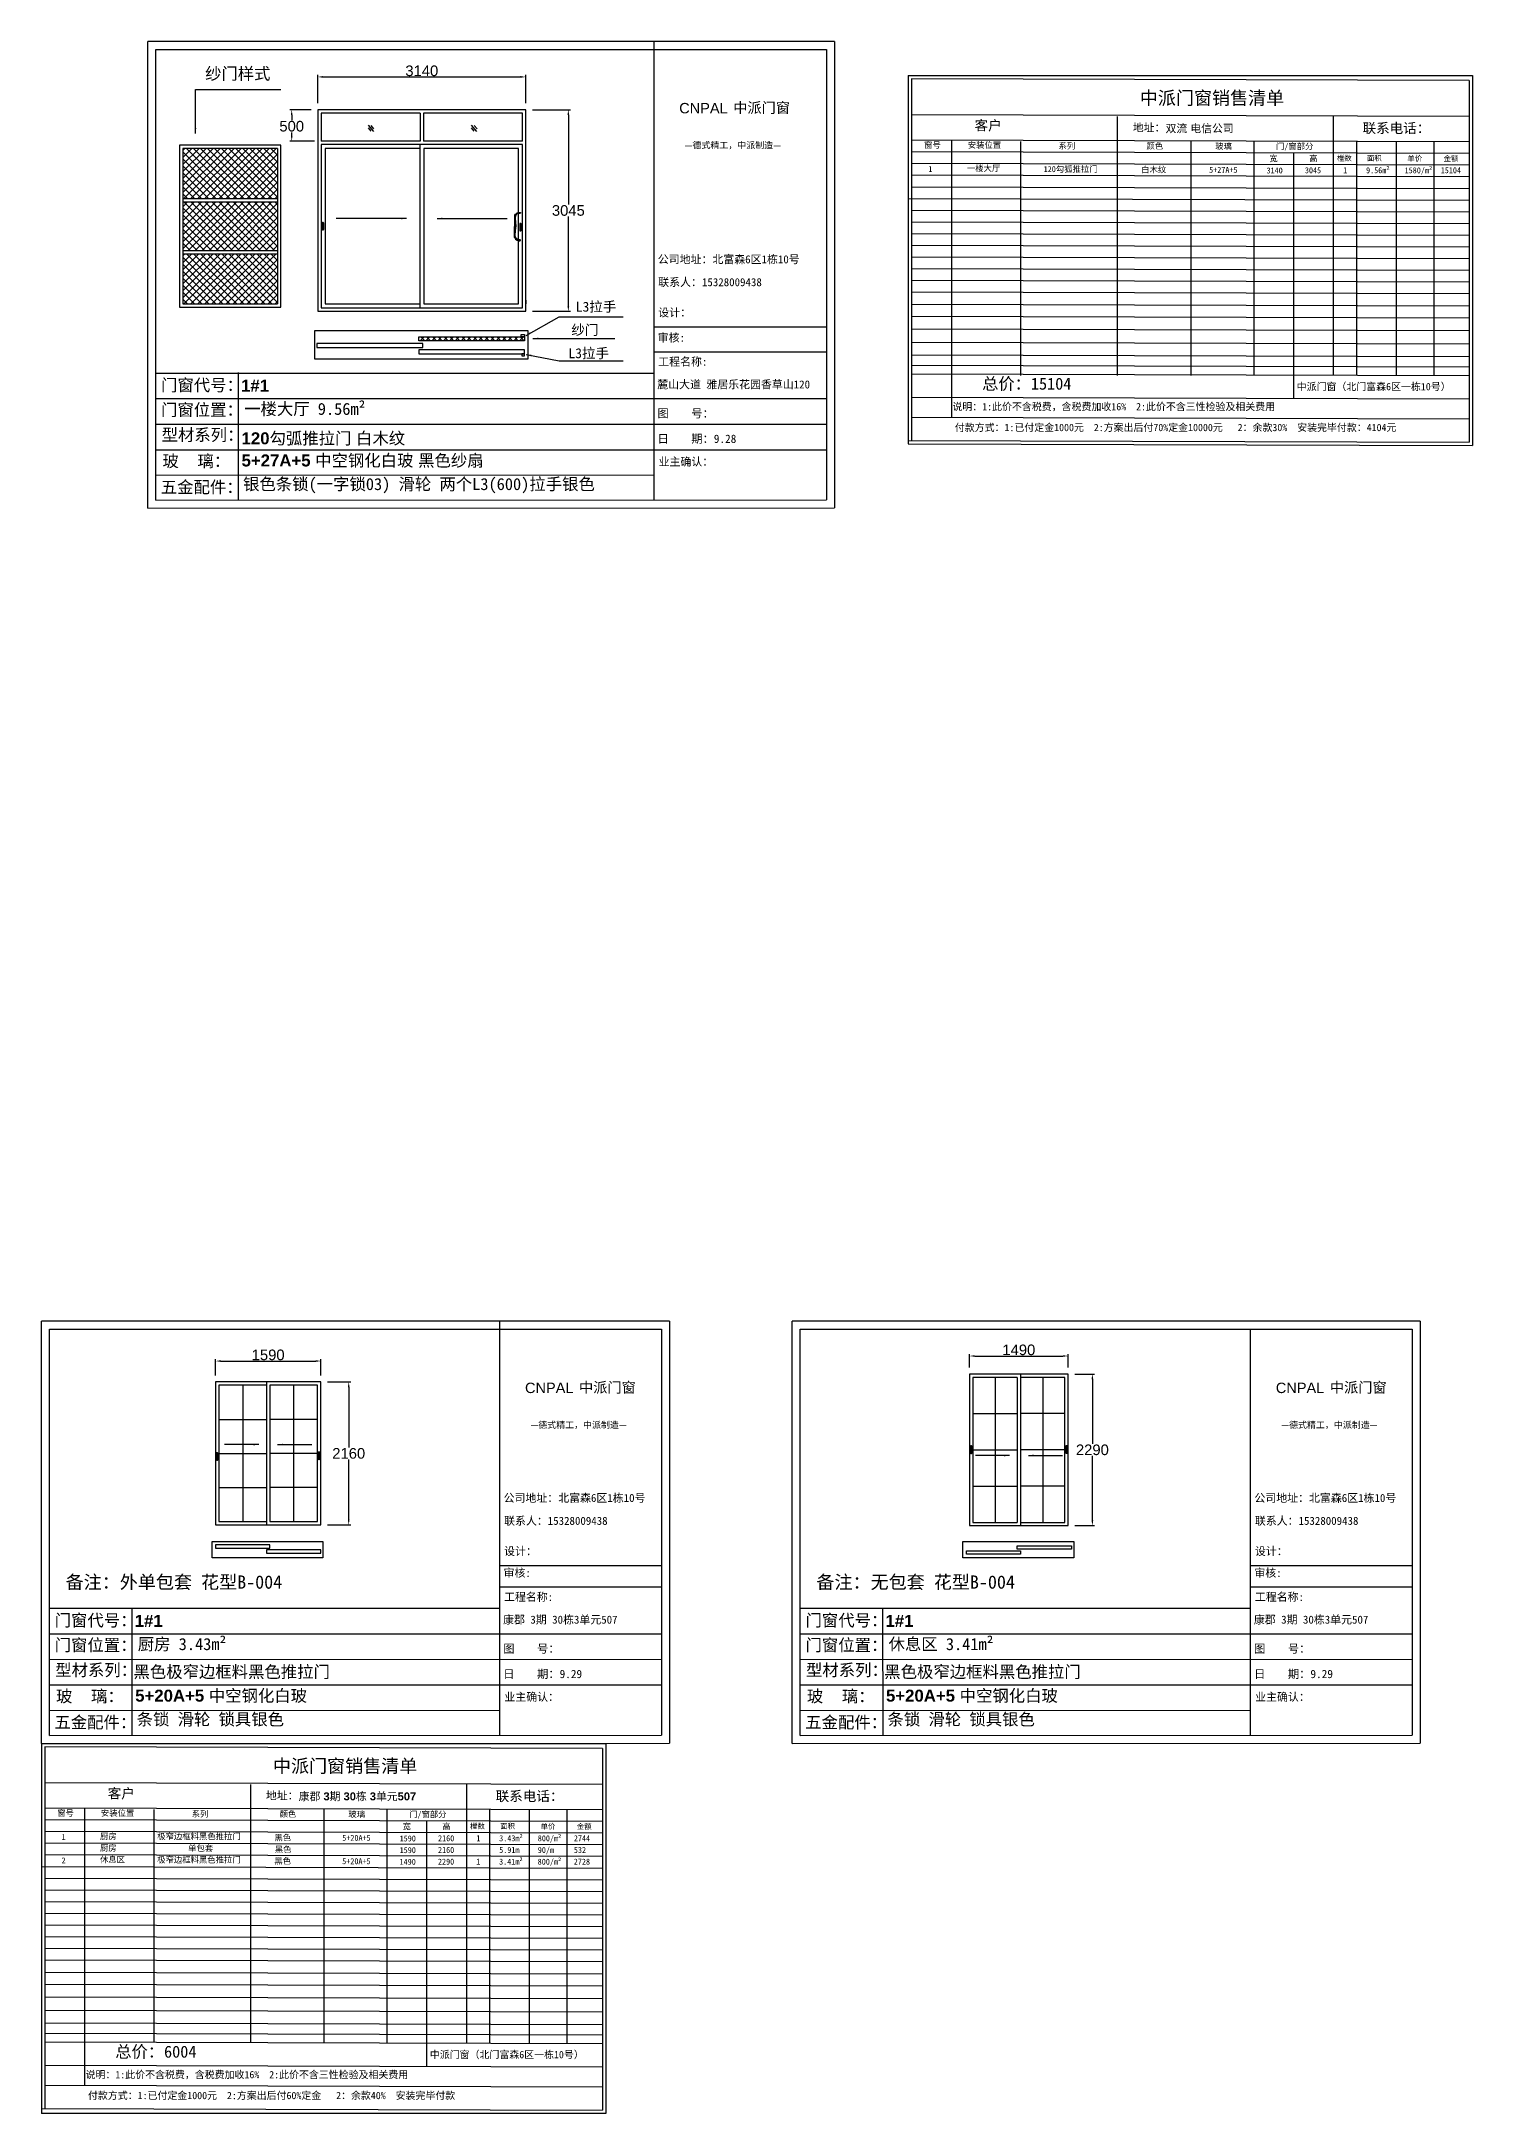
# Model space of a CAD drawing. Header units: inches. Extents: x -138455 to 599497, y -747149 to 13167.
# Drawn here: x 286001 to 307620, y -383429 to -352126 of the extents above; entities that cross this region are included whole.
import ezdxf

# ---------------------------------------------------------------- set-up
doc = ezdxf.new("R2010")
doc.units = ezdxf.units.IN
doc.header["$MEASUREMENT"] = 0
doc.header["$PDMODE"] = 35
doc.header["$PDSIZE"] = -3
doc.layers.add('0 @ 1', color=7, linetype='Continuous')
doc.styles.add('Annotative', font='arialbd.ttf')
doc.styles.add('MtXpl_', font='')
doc.styles.get("Standard").update_dxf_attribs({"font": 'arial.ttf'})
doc.styles.get('MtXpl_').set_extended_font_data('SimSun')
doc.dimstyles.get("Standard").update_dxf_attribs({"dimtxt": 80, "dimasz": 70, "dimexe": 40, "dimexo": 80, "dimgap": 0, "dimtad": 1, "dimtih": 1, "dimtoh": 1, "dimdec": 0, "dimzin": 0, "dimdsep": 46, "dimtxsty": 'Standard', "dimcen": 0.09, "dimadec": 0, "dimazin": 0, "dimtfac": 1, "dimtdec": 0, "dimtofl": 0, "dimtmove": 0, "dimatfit": 3, "dimfxl": 0, "dimtolj": 1, "dimtzin": 0, "dimarcsym": 0})

# ---------------------------------------------------------------- blocks, each defined once
blk = doc.blocks.new('*D1758')
at = {"color": 0, "lineweight": -2, "transparency": 16777216}
for p, q in [((290177, -353057), (290177, -352632)), ((290257, -352662), (293237, -352662)), ((293317, -353057), (293317, -352632))]:
    blk.add_line(p, q, dxfattribs=at)
at = {"color": 0, "transparency": 16777216}
for points in [[(290257, -352648), (290257, -352675), (290177, -352662)], [(293237, -352648), (293237, -352675), (293317, -352662)]]:
    blk.add_solid(points, dxfattribs=at)
at = {"layer": 'Defpoints', "color": 0, "transparency": 16777216}
for p in [(293317, -352662), (290177, -353157), (293317, -353157)]:
    blk.add_point(p, dxfattribs=at)
at = {"color": 0, "transparency": 16777216, "insert": (291747, -352570), "char_height": 160, "attachment_point": 5}
blk.add_mtext('\\A1;3140', dxfattribs=at)
blk = doc.blocks.new('*D1759')
at = {"color": 0, "lineweight": -2, "transparency": 16777216}
for p, q in [((293417, -353157), (293991, -353157)), ((293961, -353237), (293961, -354588)), ((293961, -356122), (293961, -354771)), ((293417, -356202), (293991, -356202))]:
    blk.add_line(p, q, dxfattribs=at)
at = {"color": 0, "transparency": 16777216}
for points in [[(293947, -353237), (293974, -353237), (293961, -353157)], [(293947, -356122), (293974, -356122), (293961, -356202)]]:
    blk.add_solid(points, dxfattribs=at)
at = {"layer": 'Defpoints', "color": 0, "transparency": 16777216}
for p in [(293317, -353157), (293317, -356202), (293961, -356202)]:
    blk.add_point(p, dxfattribs=at)
at = {"color": 0, "transparency": 16777216, "insert": (293961, -354680), "char_height": 160, "attachment_point": 5}
blk.add_mtext('\\A1;3045', dxfattribs=at)
blk = doc.blocks.new('*D1760')
at = {"color": 0, "lineweight": -2, "transparency": 16777216}
for p, q in [((290077, -353157), (289752, -353157)), ((289782, -353237), (289782, -353315)), ((290127, -353632), (289752, -353632)), ((289782, -353552), (289782, -353499))]:
    blk.add_line(p, q, dxfattribs=at)
at = {"color": 0, "transparency": 16777216}
for points in [[(289769, -353237), (289795, -353237), (289782, -353157)], [(289769, -353552), (289795, -353552), (289782, -353632)]]:
    blk.add_solid(points, dxfattribs=at)
at = {"layer": 'Defpoints', "color": 0, "transparency": 16777216}
for p in [(289782, -353157), (290177, -353157), (290227, -353632)]:
    blk.add_point(p, dxfattribs=at)
at = {"color": 0, "transparency": 16777216, "insert": (289782, -353407), "char_height": 160, "attachment_point": 5}
blk.add_mtext('\\A1;500', dxfattribs=at)
blk = doc.blocks.new('123as')
at = {"color": 0}
for p, q in [((90189, 51387), (90252, 51462)), ((90194, 51330), (90312, 51470)), ((90251, 51335), (90314, 51410))]:
    blk.add_line(p, q, dxfattribs=at)
blk = doc.blocks.new('123hhh')
for centre, radius, start, end in [((280706, -83231), 10, 16.4502, 30.1514), ((280724, -83285), 15, 176.7622, 183.2378), ((280706, -83339), 10, 329.8486, 343.5498)]:
    blk.add_arc(centre, radius, start, end)
for points, knots in [([(280692, -83211), (280689, -83211), (280685, -83210), (280685, -83215), (280690, -83217), (280696, -83217), (280704, -83219), (280711, -83226), (280713, -83239), (280712, -83254), (280711, -83268), (280709, -83277), (280709, -83282), (280709, -83284)], [0, 0, 0, 0, 6.082763, 8.582763, 11.318747, 19.461781, 26.725965, 36.438119, 46.233865, 64.642794, 80.276332, 88.205882, 94.390611, 94.390611, 94.390611, 94.390611]), ([(280715, -83226), (280712, -83222), (280707, -83214), (280697, -83212), (280692, -83211)], [0.93741, 0.93741, 0.93741, 0.93741, 13.606526, 29.417915, 29.417915, 29.417915, 29.417915]), ([(280716, -83229), (280716, -83230), (280717, -83234), (280717, -83249), (280717, -83266), (280717, -83280), (280717, -83285)], [1.197256, 1.197256, 1.197256, 1.197256, 5.358743, 14.155697, 44.084834, 57.684594, 57.684594, 57.684594, 57.684594]), ([(280692, -83359), (280689, -83359), (280685, -83360), (280685, -83355), (280690, -83353), (280696, -83353), (280704, -83351), (280711, -83344), (280713, -83331), (280712, -83316), (280711, -83302), (280709, -83293), (280709, -83288), (280709, -83286)], [0, 0, 0, 0, 6.082763, 8.582763, 11.318747, 19.461781, 26.725965, 36.438119, 46.233865, 64.642794, 80.276332, 88.205882, 94.390611, 94.390611, 94.390611, 94.390611]), ([(280715, -83344), (280712, -83348), (280707, -83356), (280697, -83358), (280692, -83359)], [0.93741, 0.93741, 0.93741, 0.93741, 13.606526, 29.417915, 29.417915, 29.417915, 29.417915]), ([(280716, -83341), (280716, -83340), (280717, -83336), (280717, -83321), (280717, -83304), (280717, -83290), (280717, -83285)], [1.197256, 1.197256, 1.197256, 1.197256, 5.358743, 14.155697, 44.084834, 57.684594, 57.684594, 57.684594, 57.684594])]:
    blk.add_open_spline(points, degree=3, knots=knots)
blk = doc.blocks.new('123z')
at = {"color": 0}
for points in [[(94078, 52755), (94078, 52755, 0.414214), (94088, 52765), (94088, 52845, 0.414214), (94078, 52855), (94078, 52855, 0.414214), (94068, 52845), (94068, 52765, 0.414214)], [(94078, 52775), (94078, 52775, 0.414214), (94083, 52780), (94083, 52830, 0.414214), (94078, 52835), (94078, 52835, 0.414214), (94073, 52830), (94073, 52780, 0.414214)]]:
    blk.add_lwpolyline(points, format="xyb", close=True, dxfattribs=at)
blk = doc.blocks.new('*D1768')
at = {"color": 0, "lineweight": -2, "transparency": 16777216}
for p, q in [((288632, -372277), (288632, -372031)), ((288712, -372061), (290142, -372061)), ((290222, -372277), (290222, -372031))]:
    blk.add_line(p, q, dxfattribs=at)
at = {"color": 0, "transparency": 16777216}
for points in [[(288712, -372048), (288712, -372074), (288632, -372061)], [(290142, -372048), (290142, -372074), (290222, -372061)]]:
    blk.add_solid(points, dxfattribs=at)
at = {"layer": 'Defpoints', "color": 0, "transparency": 16777216}
for p in [(290222, -372061), (288632, -372377), (290222, -372377)]:
    blk.add_point(p, dxfattribs=at)
at = {"color": 0, "transparency": 16777216, "insert": (289426, -371969), "char_height": 160, "attachment_point": 5}
blk.add_mtext('\\A1;1590', dxfattribs=at)
blk = doc.blocks.new('*D1769')
at = {"color": 0, "lineweight": -2, "transparency": 16777216}
for p, q in [((290322, -372377), (290673, -372377)), ((290643, -372457), (290643, -373365)), ((290643, -374457), (290643, -373549)), ((290322, -374537), (290673, -374537))]:
    blk.add_line(p, q, dxfattribs=at)
at = {"color": 0, "transparency": 16777216}
for points in [[(290630, -372457), (290656, -372457), (290643, -372377)], [(290630, -374457), (290656, -374457), (290643, -374537)]]:
    blk.add_solid(points, dxfattribs=at)
at = {"layer": 'Defpoints', "color": 0, "transparency": 16777216}
for p in [(290222, -372377), (290222, -374537), (290643, -374537)]:
    blk.add_point(p, dxfattribs=at)
at = {"color": 0, "transparency": 16777216, "insert": (290643, -373457), "char_height": 160, "attachment_point": 5}
blk.add_mtext('\\A1;2160', dxfattribs=at)
blk = doc.blocks.new('*D1770')
at = {"color": 0, "lineweight": -2, "transparency": 16777216}
for p, q in [((300021, -372158), (300021, -371955)), ((300101, -371985), (301431, -371985)), ((301511, -372158), (301511, -371955))]:
    blk.add_line(p, q, dxfattribs=at)
at = {"color": 0, "transparency": 16777216}
for points in [[(300101, -371972), (300101, -371998), (300021, -371985)], [(301431, -371972), (301431, -371998), (301511, -371985)]]:
    blk.add_solid(points, dxfattribs=at)
at = {"layer": 'Defpoints', "color": 0, "transparency": 16777216}
for p in [(301511, -371985), (300021, -372258), (301511, -372258)]:
    blk.add_point(p, dxfattribs=at)
at = {"color": 0, "transparency": 16777216, "insert": (300766, -371893), "char_height": 160, "attachment_point": 5}
blk.add_mtext('\\A1;1490', dxfattribs=at)
blk = doc.blocks.new('*D1771')
at = {"color": 0, "lineweight": -2, "transparency": 16777216}
for p, q in [((301611, -372258), (301907, -372258)), ((301877, -372338), (301877, -373311)), ((301877, -374468), (301877, -373495)), ((301611, -374548), (301907, -374548))]:
    blk.add_line(p, q, dxfattribs=at)
at = {"color": 0, "transparency": 16777216}
for points in [[(301864, -372338), (301891, -372338), (301877, -372258)], [(301864, -374468), (301891, -374468), (301877, -374548)]]:
    blk.add_solid(points, dxfattribs=at)
at = {"layer": 'Defpoints', "color": 0, "transparency": 16777216}
for p in [(301511, -372258), (301511, -374548), (301877, -374548)]:
    blk.add_point(p, dxfattribs=at)
at = {"color": 0, "transparency": 16777216, "insert": (301877, -373403), "char_height": 160, "attachment_point": 5}
blk.add_mtext('\\A1;2290', dxfattribs=at)

msp = doc.modelspace()

# ---------------------------------------------------------------- hatches: boundary and pattern name
h = msp.add_hatch()
h.set_pattern_fill('ANSI37', color=256, scale=600)
h.paths.add_polyline_path([(289568, -353742), (288138, -353742), (288138, -354500.3), (289568, -354500.3)])
h.paths.add_polyline_path([(289568, -354550.3), (288138, -354550.3), (288138, -355283.7), (289568, -355283.7)])
h.paths.add_polyline_path([(289568, -355333.7), (288138, -355333.7), (288138, -356092), (289568, -356092)])
h = msp.add_hatch()
h.set_pattern_fill('ANSI37', color=256, scale=500)
h.set_pattern_definition([(45, (11919, -322.295), (-44.194174, 44.194174), []), (135, (11919, -322.295), (-44.194174, -44.194174), [])])
h.paths.add_polyline_path([(291701, -356590.3), (293301, -356590.3), (293301, -356650.3), (291701, -356650.3)])

# ---------------------------------------------------------------- linework, layer by layer
for p, q in [((297981.2, -352125.5), (287608.4, -352125.5)), ((287608.4, -359178.4), (287608.4, -352125.5)), ((295250, -352125.5), (295250, -359051.1)), ((297981.2, -352125.5), (297981.2, -359171.5)), ((287729.3, -352246), (297860.7, -352246)), ((287729.3, -359057.4), (287729.3, -352246)), ((297860.7, -352246), (297860.7, -359050.7)), ((299096.4, -352640.3), (299096.4, -358205.7)), ((299096.4, -352640.3), (307620.1, -352640.3)), ((307570.1, -352715.4), (299146.4, -352690.3)), ((299146.4, -352690.3), (299146.4, -358155.7)), ((307570.1, -352715.4), (307570.1, -358180.8)), ((307620.1, -352640.3), (307620.1, -358230.8)), ((293317, -353157), (290177, -353157)), ((290177, -353157), (290177, -356202)), ((291722, -353207), (291722, -353632)), ((291772, -353207), (291772, -353632)), ((293317, -356202), (293317, -353157)), ((307570.1, -353261.8), (299146.4, -353236.6)), ((302253.6, -353261.8), (302253.6, -355948.7)), ((305515.1, -353261.8), (305515.1, -357172.2)), ((291722, -353632), (290227, -353632)), ((293267, -353682), (290227, -353682)), ((291717, -353682), (291717, -356152)), ((293267, -353632), (291772, -353632)), ((299146.4, -353613.6), (307570.1, -353638.8)), ((299746.4, -353613.6), (299746.4, -355201.9)), ((300791.9, -353638.8), (300791.9, -357172.2)), ((303363.5, -353638.8), (303363.5, -357172.2)), ((304315.1, -353638.8), (304315.1, -357172.2)), ((305866.2, -353638.8), (305866.2, -357172.2)), ((306466.2, -353638.8), (306466.2, -355227)), ((307035.5, -353638.8), (307035.5, -357172.2)), ((289568, -353742), (289568, -356092)), ((291777, -353742), (291777, -356092)), ((299146.4, -353790.1), (307570.1, -353815.3)), ((299146.4, -353966.6), (307570.1, -353991.7)), ((304915.1, -353815.3), (304915.1, -357172.2)), ((299146.4, -354143.1), (307570.1, -354168.2)), ((299146.4, -354319.5), (307570.1, -354344.7)), ((288138, -354500.3), (289568, -354500.3)), ((288138, -354550.3), (289568, -354550.3)), ((299096.4, -354496), (307570.1, -354521.1)), ((299146.4, -354672.5), (307570.1, -354697.6)), ((299146.4, -354848.9), (307570.1, -354874.1)), ((288138, -355283.7), (289568, -355283.7)), ((299146.4, -355025.4), (307570.1, -355050.6)), ((299146.4, -355201.9), (307570.1, -355227)), ((299746.4, -355201.9), (299746.4, -357803.7)), ((306466.2, -355227), (306466.2, -357172.2)), ((288138, -355333.7), (289568, -355333.7)), ((299146.4, -355378.4), (307570.1, -355403.5)), ((299146.4, -355554.8), (307570.1, -355580)), ((299146.4, -355731.3), (307570.1, -355756.4)), ((299146.4, -355907.8), (307570.1, -355932.9)), ((290177, -356202), (293317, -356202)), ((293317, -356032), (293317, -356092)), ((299146.4, -356097), (307570.1, -356122.1)), ((302253.6, -355948.7), (302253.6, -357172.2)), ((295250, -356436.5), (297860.7, -356436.5)), ((299146.4, -356275.2), (307570.1, -356300.4)), ((299146.4, -356465.9), (307570.1, -356491)), ((290161.5, -356688), (290161.5, -356748)), ((291700, -356785), (291700, -356845)), ((291701, -356650.3), (291701, -356590.3)), ((295250, -356812.3), (297860.7, -356812.3)), ((299146.4, -356667.6), (307570.1, -356692.8)), ((299146.4, -356858.3), (307570.1, -356883.4)), ((287728, -357136.1), (295250, -357136.1)), ((288973.9, -357126.7), (288974.4, -359048.8)), ((299146.4, -357014.2), (307570.1, -357039.3)), ((299146.4, -357147.1), (307570.1, -357172.2)), ((304915.1, -357172.2), (304915.1, -357525.2)), ((287728.3, -357522), (297860.7, -357519.4)), ((299146.4, -357500), (307570.1, -357525.2)), ((299146.4, -357803.7), (307570.1, -357828.8)), ((287728.5, -357908), (297860.7, -357905.4)), ((287728.8, -358294.3), (297860.7, -358294.3)), ((299096.4, -358155.7), (307570.1, -358180.8)), ((299096.4, -358205.7), (307620.1, -358230.8)), ((287729, -358677.4), (295250, -358673.9)), ((287729.3, -359057.4), (297860.7, -359050.7)), ((287608.4, -359178.4), (297981.2, -359171.5)), ((295486.7, -371458.5), (286001.4, -371458.5)), ((286001.4, -377838.9), (286001.4, -371458.5)), ((292920.5, -371458.5), (292920.5, -377711.6)), ((295486.7, -371458.5), (295486.7, -377832)), ((306828.5, -371458.5), (297343.2, -371458.5)), ((297343.2, -377838.9), (297343.2, -371458.5)), ((306828.5, -371458.5), (306828.5, -377832)), ((286122.3, -371579), (295366.2, -371579)), ((286122.3, -377717.9), (286122.3, -371579)), ((295366.2, -371579), (295366.2, -377711.2)), ((297464.1, -371579), (306708, -371579)), ((297464.1, -377717.9), (297464.1, -371579)), ((304262.3, -371579), (304262.3, -377711.6)), ((306708, -371579), (306708, -377711.2)), ((289401.5, -372427), (288681.5, -372427)), ((288681.5, -372427), (288681.5, -374487)), ((289041.5, -372427), (289041.5, -374487)), ((289401.5, -372377), (289401.5, -374537)), ((289451.5, -372427), (289451.5, -374487)), ((289811.5, -372427), (289811.5, -374487)), ((300741.3, -372308), (300071.3, -372308)), ((300071.3, -372308), (300071.3, -374498)), ((300406.3, -372308), (300406.3, -374498)), ((300741.3, -372308), (300741.3, -374498)), ((300791.3, -372258), (300791.3, -374548)), ((301126.3, -372308), (301126.3, -374498)), ((288681.5, -372942), (289401.5, -372942)), ((290171.5, -372942), (289451.5, -372942)), ((300071.3, -372855.5), (300741.3, -372855.5)), ((301461.3, -372855.5), (300791.3, -372855.5)), ((300071.3, -373403), (300741.3, -373403)), ((301461.3, -373403), (300791.3, -373403)), ((288681.5, -373457), (289401.5, -373457)), ((290171.5, -373457), (289451.5, -373457)), ((288681.5, -373972), (289401.5, -373972)), ((290171.5, -373972), (289451.5, -373972)), ((300071.3, -373950.5), (300741.3, -373950.5)), ((301461.3, -373950.5), (300791.3, -373950.5)), ((288681.5, -374487), (289401.5, -374487)), ((300071.3, -374498), (300741.3, -374498)), ((292920.5, -375149), (295366.2, -375149)), ((304262.3, -375149), (306708, -375149)), ((292920.5, -375472.8), (295366.2, -375472.8)), ((304262.3, -375472.8), (306708, -375472.8)), ((286121, -375796.6), (292920.5, -375796.6)), ((287366.9, -375787.2), (287367.4, -377709.3)), ((297462.9, -375796.6), (304262.3, -375796.6)), ((298708.7, -375787.2), (298709.2, -377709.3)), ((286121.3, -376182.5), (295366.2, -376179.9)), ((297463.1, -376182.5), (306708, -376179.9)), ((286121.5, -376568.5), (295366.2, -376565.9)), ((297463.4, -376568.5), (306708, -376565.9)), ((286121.8, -376954.8), (295366.2, -376954.8)), ((297463.6, -376954.8), (306708, -376954.8)), ((286122, -377337.9), (292920.5, -377334.4)), ((297463.9, -377337.9), (304262.3, -377334.4)), ((286001.4, -377838.9), (295486.7, -377832)), ((286122.3, -377717.9), (295366.2, -377711.2)), ((297343.2, -377838.9), (306828.5, -377832)), ((297464.1, -377717.9), (306708, -377711.2)), ((286001.4, -377838.9), (286001.4, -383429.4)), ((286001.4, -377838.9), (294525.1, -377838.9)), ((294475.1, -377914.1), (286051.4, -377888.9)), ((286051.4, -377888.9), (286051.4, -383354.3)), ((294475.1, -377914.1), (294475.1, -383379.4)), ((294525.1, -377838.9), (294525.1, -383429.4)), ((294475.1, -378460.4), (286051.4, -378435.3)), ((289158.6, -378460.4), (289158.6, -381147.3)), ((292420.1, -378460.4), (292420.1, -382370.9)), ((286051.4, -378812.3), (294475.1, -378837.4)), ((286051.4, -378988.7), (294475.1, -379013.9)), ((286651.4, -378812.3), (286651.4, -380400.5)), ((287696.9, -378837.4), (287696.9, -382350.6)), ((290268.5, -378837.4), (290268.5, -382358.3)), ((291220.1, -378837.4), (291220.1, -382361.2)), ((291820.1, -379013.9), (291820.1, -382370.9)), ((292771.1, -378837.4), (292771.1, -382370.9)), ((293371.1, -378837.4), (293371.1, -380425.7)), ((293940.4, -378837.4), (293940.4, -382370.9)), ((286051.4, -379165.2), (294475.1, -379190.4)), ((286051.4, -379341.7), (294475.1, -379366.8)), ((286001.4, -379694.6), (294475.1, -379719.8)), ((286051.4, -379518.2), (294475.1, -379543.3)), ((286051.4, -379871.1), (294475.1, -379896.2)), ((286051.4, -380047.6), (294475.1, -380072.7)), ((286051.4, -380224), (294475.1, -380249.2)), ((286051.4, -380400.5), (294475.1, -380425.7)), ((286051.4, -380577), (294475.1, -380602.1)), ((286651.4, -380400.5), (286651.4, -383002.3)), ((293371.1, -380425.7), (293371.1, -382370.9)), ((286051.4, -380753.4), (294475.1, -380778.6)), ((286051.4, -380929.9), (294475.1, -380955.1)), ((286051.4, -381106.4), (294475.1, -381131.5)), ((289158.6, -381147.3), (289158.6, -382355)), ((286051.4, -381295.6), (294475.1, -381320.7)), ((286051.4, -381473.8), (294475.1, -381499)), ((286051.4, -381664.5), (294475.1, -381689.6)), ((286051.4, -381866.3), (294475.1, -381891.4)), ((286051.4, -382056.9), (294475.1, -382082.1)), ((286051.4, -382212.8), (294475.1, -382237.9)), ((286051.4, -382345.7), (294475.1, -382370.9)), ((291820.1, -382370.9), (291820.1, -382715.9)), ((286051.4, -382698.7), (294475.1, -382723.8)), ((286051.4, -383002.3), (294475.1, -383027.4)), ((286001.4, -383354.3), (294475.1, -383379.4)), ((294525.1, -383429.4), (286001.4, -383429.4))]:
    msp.add_line(p, q)
for points in [[(291722, -353207), (290227, -353207), (290227, -353632)], [(293267, -353632), (293267, -353207), (291772, -353207)], [(290227, -353682), (290227, -356152), (293267, -356152), (293267, -353682)], [(289568, -353742), (288138, -353742), (288138, -356092), (289568, -356092)], [(291717, -353742), (290287, -353742), (290287, -356092), (291717, -356092)], [(291777, -356092), (293207, -356092), (293207, -353742), (291777, -353742)], [(290161.5, -356748), (291761.5, -356748), (291761.5, -356688), (290161.5, -356688)], [(291700, -356845), (293300, -356845), (293300, -356785), (291700, -356785)], [(291701, -356590.3), (293301, -356590.3), (293301, -356650.3), (291701, -356650.3)], [(289451.5, -374487), (290171.5, -374487), (290171.5, -372427), (289451.5, -372427)], [(300791.3, -374498), (301461.3, -374498), (301461.3, -372308), (300791.3, -372308)]]:
    msp.add_lwpolyline(points)
for points in [[(289618, -356142), (289618, -353692), (288088, -353692), (288088, -356142)], [(293353, -356498.5), (290124, -356498.5), (290124, -356922), (293353, -356922)], [(293249, -356554.3), (293301, -356554.3), (293301, -356590.3), (293249, -356590.3)], [(293300, -356845), (293258, -356845), (293258, -356875), (293300, -356875)], [(288631.5, -374537), (290221.5, -374537), (290221.5, -372377), (288631.5, -372377)], [(300021.3, -374548), (301511.3, -374548), (301511.3, -372258), (300021.3, -372258)], [(288580, -374786), (290253, -374786), (290253, -375032), (288580, -375032)], [(289451.5, -374838), (288631.5, -374838), (288631.5, -374888), (289451.5, -374888)], [(289401.5, -374963), (290221.5, -374963), (290221.5, -374914.5), (289401.5, -374914.5)], [(299921.8, -374786), (301594.8, -374786), (301594.8, -375032), (299921.8, -375032)], [(300793.3, -374980), (299973.3, -374980), (299973.3, -374930), (300793.3, -374930)], [(300743.3, -374855), (301563.3, -374855), (301563.3, -374903.5), (300743.3, -374903.5)]]:
    msp.add_lwpolyline(points, close=True)
for centre, radius, start, end in [((293176.6, -354767.5), 29, 149.84856, 163.54983), ((293125, -354922.8), 43.5, 356.76219, 3.23781), ((293176.6, -355078.1), 29, 196.45017, 210.15144)]:
    msp.add_arc(centre, radius, start, end)

# ---------------------------------------------------------------- block references
for name, p, xscale, yscale, zscale in [('123as', (351311.1, -387795.8), -0.6684526412304121, 0.6684526412304121, 0.6684526412304121), ('123as', (352869.1, -387796.7), -0.6684526412304121, 0.6684526412304121, 0.6684526412304121), ('123z', (183149.4, -415033.5), 1.138461538461538, 1.138461538461538, 1.138461538461538), ('123hhh', (1107866.4, -113205.9), -2.902285752774178, 2.902285752774178, 2.902285752774178), ('123z', (186133.4, -415047.5), 1.138461538461538, 1.138461538461538, 1.138461538461538), ('123z', (181551.4, -433618), 1.138461538461538, 1.138461538461538, 1.138461538461538), ('123z', (183090.4, -433607.5), 1.138461538461538, 1.138461538461538, 1.138461538461538), ('123z', (192942.2, -433517), 1.138461538461538, 1.138461538461538, 1.138461538461538), ('123z', (194382.2, -433514.5), 1.138461538461538, 1.138461538461538, 1.138461538461538)]:
    msp.add_blockref(name, p, dxfattribs=dict(xscale=xscale, yscale=yscale, zscale=zscale))

# ---------------------------------------------------------------- texts
for p in [(295635.9, -353211.9), (293306.4, -372544.9), (304648.3, -372544.9)]:
    msp.add_text('CNPAL', height=157.16).set_placement(p)
at = {"style": 'MtXpl_'}
for s, height, p in [('中派门窗', 157.16, (296451.9, -353205.4)), ('—德式精工，中派制造—', 96.712, (295718.1, -353741.7)), ('公司地址：北富森6区1栋10号', 120.89, (295312.9, -355477.4)), ('联系人：15328009438', 120.89, (295319.5, -355823)), ('设计：', 120.89, (295319.7, -356281.8)), ('审核:', 120.89, (295311.9, -356661.5)), ('工程名称:', 120.89, (295319.1, -357024.6)), ('麓山大道 雅居乐花园香草山120', 120.89, (295304.3, -357367.8)), ('图    号：', 124.92, (295307.1, -357807.8)), ('日    期：9.28', 124.922, (295307.5, -358190.5)), ('业主确认：', 120.89, (295324.3, -358535.1)), ('中派门窗', 157.16, (294122.4, -372538.4)), ('中派门窗', 157.16, (305464.3, -372538.4)), ('—德式精工，中派制造—', 96.712, (293388.6, -373074.7)), ('—德式精工，中派制造—', 96.712, (304730.5, -373074.7)), ('公司地址：北富森6区1栋10号', 120.89, (292983.4, -374189.9)), ('公司地址：北富森6区1栋10号', 120.89, (304325.2, -374189.9)), ('联系人：15328009438', 120.89, (292990, -374535.5)), ('联系人：15328009438', 120.89, (304331.8, -374535.5)), ('设计：', 120.89, (292990.2, -374994.3)), ('设计：', 120.89, (304332, -374994.3)), ('审核:', 120.89, (292982.4, -375322)), ('审核:', 120.89, (304324.3, -375322)), ('工程名称:', 120.89, (292989.6, -375685.1)), ('工程名称:', 120.89, (304331.5, -375685.1)), ('康郡 3期 30栋3单元507', 120.89, (292974.8, -376028.3)), ('康郡 3期 30栋3单元507', 120.89, (304316.6, -376028.3)), ('图    号：', 124.92, (292977.6, -376468.3)), ('图    号：', 124.92, (304319.4, -376468.3)), ('日    期：9.29', 124.922, (292978, -376851)), ('日    期：9.29', 124.922, (304319.9, -376851)), ('业主确认：', 120.89, (292994.8, -377195.6)), ('业主确认：', 120.89, (304336.6, -377195.6))]:
    msp.add_text(s, height=height, dxfattribs=at).set_placement(p)
at = {"layer": '0 @ 1', "style": 'Annotative'}
for s, height, p in [('双流 电信公司', 120, (302982.8, -353499)), ('门窗代号：', 181.34, (287808.5, -357407.7)), ('1#1', 181.34, (289017, -357416.4)), ('门窗位置：', 181.34, (287808.5, -357781.3)), ('型材系列：', 181.34, (287816.2, -358158.7)), ('120勾弧推拉门 白木纹 ', 181.335, (289024.3, -358211.9)), ('玻    璃：', 181.34, (287828.9, -358554.4)), ('5+27A+5 中空钢化白玻 黑色纱扇', 181.335, (289024.5, -358546.5)), ('五金配件：', 181.34, (287804.1, -358948.7)), ('门窗代号：', 181.34, (286201.5, -376068.2)), ('1#1', 181.34, (287410, -376076.9)), ('门窗代号：', 181.34, (297543.4, -376068.2)), ('1#1', 181.34, (298751.8, -376076.9)), ('门窗位置：', 181.34, (286201.5, -376441.8)), ('门窗位置：', 181.34, (297543.4, -376441.8)), ('型材系列：', 181.34, (286209.2, -376819.2)), ('黑色极窄边框料黑色推拉门', 181.335, (287391.3, -376846.5)), ('型材系列：', 181.34, (297551, -376819.2)), ('黑色极窄边框料黑色推拉门', 181.335, (298733.2, -376846.5)), ('玻    璃：', 181.34, (286221.9, -377214.9)), ('5+20A+5 中空钢化白玻', 181.335, (287417.5, -377207)), ('玻    璃：', 181.34, (297563.7, -377214.9)), ('5+20A+5 中空钢化白玻', 181.335, (298759.4, -377207)), ('五金配件：', 181.34, (286197.1, -377609.2)), ('五金配件：', 181.34, (297538.9, -377609.2)), ('康郡 3期 30栋 3单元507', 120, (289887.8, -378697.6))]:
    msp.add_text(s, height=height, dxfattribs=at).set_placement(p)
for s, width, heights, insert, char_height, attachment_point in [('{\\fSimSun|b1|i0|c134|p2;纱门样式}', 1465.5, [0], (288474, -352520.5), 180.693, 1), ('{\\fSimSun|b1|i0|c134|p2;中派门窗销售清单}', 2802.276, [0], (302593.1, -352879.7), 200, 1), ('{\\fSimSun|b1|i0|c134|p2;客户}', 485.592, [0], (300097.8, -353319.7), 150, 1), ('{\\fSimSun|b1|i0|c134|p2;地址：}', 3483.473, [0], (302487.9, -353366.5), 120, 1), ('{\\fSimSun|b1|i0|c134|p2;联系电话：}', 1409.924, [0], (305958.6, -353359.8), 150, 1), ('{\\fSimSun|b1|i0|c134|p2;窗号}', 485.592, [0], (299335.1, -353646.2), 90, 1), ('{\\fSimSun|b1|i0|c134|p2;安装位置}', 706.927, [0], (299994.9, -353645.6), 90, 1), ('{\\fSimSun|b1|i0|c134|p2;系列}', 485.592, [0], (301365.5, -353658.9), 90, 1), ('{\\fSimSun|b1|i0|c134|p2;颜色}', 485.592, [0], (302694.5, -353659.9), 90, 1), ('{\\fSimSun|b1|i0|c134|p2;玻璃}', 485.592, [0], (303733.3, -353663.5), 90, 1), ('{\\fSimSun|b1|i0|c134|p2;门/窗部分}', 603.897, [0], (304650.5, -353666.2), 90, 1), ('{\\fSimSun|b1|i0|c134|p2;1}', 485.592, [0], (299399.5, -354008.5), 90, 1), ('{\\fSimSun|b1|i0|c134|p2;一楼大厅}', 1226.654, [0], (299981.7, -353997), 90, 1), ('{\\fSimSun|b1|i0|c134|p2;120勾狐推拉门 }', 1528.495, [129], (301141.3, -354009.4), 90, 1), ('{\\fSimSun|b1|i0|c134|p2;白木纹}', 1460.301, [0], (302615.7, -354016.8), 90, 1), ('{\\fSimSun|b1|i0|c134|p2;5+27A+5}', 1460.301, [0], (303641, -354020.7), 90, 1), ('{\\fSimSun|b1|i0|c134|p2;3140}', 1460.301, [0], (304507.6, -354029.6), 90, 1), ('{\\fSimSun|b1|i0|c134|p2;宽 }', 603.897, [0], (304551.6, -353848.3), 90, 1), ('{\\fSimSun|b1|i0|c134|p2;3045}', 1460.301, [0], (305087.7, -354027), 90, 1), ('{\\fSimSun|b1|i0|c134|p2;高 }', 603.897, [0], (305151.6, -353848.3), 90, 1), ('{\\fSimSun|b1|i0|c134|p2;樘数}', 603.897, [0], (305570.5, -353848.5), 80, 1), ('{\\fSimSun|b1|i0|c134|p2;1}', 102.542, [0], (305666.3, -354025.7), 90, 1), ('{\\fSimSun|b1|i0|c134|p2;9.56m²}', 1460.301, [0], (306011.4, -354027), 90, 1), ('{\\fSimSun|b1|i0|c134|p2;面积}', 603.897, [0], (306024.9, -353848.5), 80, 1), ('{\\fSimSun|b1|i0|c134|p2;1580/m²}', 1460.301, [0], (306594.2, -354027.6), 90, 1), ('{\\fSimSun|b1|i0|c134|p2;单价}', 603.897, [0], (306635.9, -353852.2), 80, 1), ('{\\fSimSun|b1|i0|c134|p2;15104}', 1460.301, [0], (307139.5, -354026.8), 90, 1), ('{\\fSimSun|b1|i0|c134|p2;金额}', 603.897, [0], (307182.8, -353853.6), 80, 1), ('{\\fSimSun|b1|i0|c134|p2;L3拉手}', 865, [0], (294073.5, -356224), 150, 7), ('{\\fSimSun|b1|i0|c134|p2;纱门}', 992, [0], (294005.6, -356574.5), 150, 7), ('{\\fSimSun|b1|i0|c134|p2;L3拉手}', 865, [0], (293962.8, -356926.6), 150, 7), ('{\\fSimSun|b1|i0|c134|p2;总价：15104}', 2957.882, [0], (300211.7, -357206.1), 180, 1), ('{\\fSimSun|b1|i0|c134|p2;中派门窗（北门富森6区一栋10号）}', 2734.804, [0], (304963.8, -357285.1), 110, 1), ('{\\fSimSun|b1|i0|c134|p2;一楼大厅 9.56m²}', 4396.385, [0], (289063.5, -357585.9), 181.335, 1), ('{\\fSimSun|b1|i0|c134|p2;说明：1:此价不含税费，含税费加收16%  2:此价不含三性检验及相关费用}', 6113.097, [0], (299762.7, -357587.8), 110, 1), ('{\\fSimSun|b1|i0|c134|p2;付款方式：1:已付定金1000元  2:方案出后付70%定金10000元   2：余款30%  安装完毕付款：4104元}', 7146.186, [0], (299799.3, -357902.8), 110, 1), ('{\\fSimSun|b1|i0|c134|p2;银色条锁(一字锁03) 滑轮 两个L3(600)拉手银色}', 7563.173, [0], (289047.1, -358721.7), 181.335, 1), ('{\\fSimSun|b1|i0|c134|p2;备注：外单包套 花型B-004}', 5304, [0], (286366.5, -375299.9), 200, 1), ('{\\fSimSun|b1|i0|c134|p2;备注：无包套 花型B-004}', 5304, [0], (297708.3, -375299.9), 200, 1), ('{\\fSimSun|b1|i0|c134|p2;厨房 3.43m²}', 4396.385, [0], (287456.5, -376246.4), 181.335, 1), ('{\\fSimSun|b1|i0|c134|p2;休息区 3.41m²}', 4396.385, [0], (298798.3, -376246.4), 181.335, 1), ('{\\fSimSun|b1|i0|c134|p2;条锁 滑轮 锁具银色}', 7563.173, [0], (287440.1, -377382.2), 181.335, 1), ('{\\fSimSun|b1|i0|c134|p2;条锁 滑轮 锁具银色 }', 7563.173, [0], (298782, -377382.2), 181.335, 1), ('{\\fSimSun|b1|i0|c134|p2;中派门窗销售清单}', 2802.276, [0], (289498.1, -378078.3), 200, 1), ('{\\fSimSun|b1|i0|c134|p2;客户}', 485.592, [0], (287002.8, -378518.4), 150, 1), ('{\\fSimSun|b1|i0|c134|p2;地址：}', 3483.473, [0], (289392.9, -378565.1), 120, 1), ('{\\fSimSun|b1|i0|c134|p2;联系电话：}', 1409.924, [0], (292863.6, -378558.4), 150, 1), ('{\\fSimSun|b1|i0|c134|p2;窗号}', 485.592, [0], (286240.1, -378844.9), 90, 1), ('{\\fSimSun|b1|i0|c134|p2;安装位置}', 706.927, [0], (286899.8, -378844.2), 90, 1), ('{\\fSimSun|b1|i0|c134|p2;系列}', 485.592, [0], (288270.5, -378857.5), 90, 1), ('{\\fSimSun|b1|i0|c134|p2;颜色}', 485.592, [0], (289599.5, -378858.5), 90, 1), ('{\\fSimSun|b1|i0|c134|p2;玻璃}', 485.592, [0], (290638.2, -378862.1), 90, 1), ('{\\fSimSun|b1|i0|c134|p2;宽 }', 603.897, [0], (291456.6, -379046.9), 90, 1), ('{\\fSimSun|b1|i0|c134|p2;门/窗部分}', 603.897, [0], (291555.4, -378864.8), 90, 1), ('{\\fSimSun|b1|i0|c134|p2;高 }', 603.897, [0], (292056.6, -379046.9), 90, 1), ('{\\fSimSun|b1|i0|c134|p2;樘数}', 603.897, [0], (292475.4, -379047.1), 80, 1), ('{\\fSimSun|b1|i0|c134|p2;面积}', 603.897, [0], (292929.8, -379047.1), 80, 1), ('{\\fSimSun|b1|i0|c134|p2;单价}', 603.897, [0], (293540.8, -379050.9), 80, 1), ('{\\fSimSun|b1|i0|c134|p2;金额}', 603.897, [0], (294087.8, -379052.3), 80, 1), ('{\\fSimSun|b1|i0|c134|p2;1}', 485.592, [0], (286304.5, -379207.1), 90, 1), ('{\\fSimSun|b1|i0|c134|p2;厨房}', 1226.654, [0], (286886.1, -379372.1), 90, 1), ('{\\fSimSun|b1|i0|c134|p2;厨房}', 1226.654, [0], (286886.6, -379195.6), 90, 1), ('{\\fSimSun|b1|i0|c134|p2;极窄边框料黑色推拉门}', 1528.495, [129], (287751.2, -379198), 90, 1), ('{\\fSimSun|b1|i0|c134|p2;单包套}', 1528.495, [129], (288217.6, -379374.5), 90, 1), ('{\\fSimSun|b1|i0|c134|p2;黑色}', 1460.301, [0], (289520.7, -379215.4), 90, 1), ('{\\fSimSun|b1|i0|c134|p2;黑色}', 1460.301, [0], (289525.9, -379391.9), 90, 1), ('{\\fSimSun|b1|i0|c134|p2;5+20A+5}', 1460.301, [0], (290545.9, -379219.3), 90, 1), ('{\\fSimSun|b1|i0|c134|p2;1590}', 1460.301, [0], (291412.5, -379228.2), 90, 1), ('{\\fSimSun|b1|i0|c134|p2;2160}', 1460.301, [0], (291992.1, -379402.1), 90, 1), ('{\\fSimSun|b1|i0|c134|p2;2160}', 1460.301, [0], (291992.6, -379225.6), 90, 1), ('{\\fSimSun|b1|i0|c134|p2;1}', 102.542, [0], (292571.3, -379224.4), 90, 1), ('{\\fSimSun|b1|i0|c134|p2;3.43m²}', 1460.301, [0], (292916.4, -379225.6), 90, 1), ('{\\fSimSun|b1|i0|c134|p2;5.91m}', 1460.301, [0], (292916.4, -379402.1), 90, 1), ('{\\fSimSun|b1|i0|c134|p2;800/m²}', 1460.301, [0], (293499.2, -379226.2), 90, 1), ('{\\fSimSun|b1|i0|c134|p2;90/m}', 1460.301, [0], (293499.2, -379402.7), 90, 1), ('{\\fSimSun|b1|i0|c134|p2;532}', 1460.301, [0], (294044.5, -379401.9), 90, 1), ('{\\fSimSun|b1|i0|c134|p2;2744}', 1460.301, [0], (294044.5, -379225.4), 90, 1), ('{\\fSimSun|b1|i0|c134|p2;2}', 485.592, [0], (286304.5, -379560.1), 90, 1), ('{\\fSimSun|b1|i0|c134|p2;休息区}', 1226.654, [0], (286885.6, -379548.7), 90, 1), ('{\\fSimSun|b1|i0|c134|p2;极窄边框料黑色推拉门}', 1528.495, [129], (287750.1, -379551.1), 90, 1), ('{\\fSimSun|b1|i0|c134|p2;黑色}', 1460.301, [0], (289519.6, -379568.5), 90, 1), ('{\\fSimSun|b1|i0|c134|p2;5+20A+5}', 1460.301, [0], (290544.9, -379572.4), 90, 1), ('{\\fSimSun|b1|i0|c134|p2;1490}', 1460.301, [0], (291411.5, -379581.2), 90, 1), ('{\\fSimSun|b1|i0|c134|p2;1590}', 1460.301, [0], (291412.5, -379404.7), 90, 1), ('{\\fSimSun|b1|i0|c134|p2;2290}', 1460.301, [0], (291991.6, -379578.7), 90, 1), ('{\\fSimSun|b1|i0|c134|p2;1}', 102.542, [0], (292570.2, -379577.4), 90, 1), ('{\\fSimSun|b1|i0|c134|p2;3.41m²}', 1460.301, [0], (292915.3, -379578.7), 90, 1), ('{\\fSimSun|b1|i0|c134|p2;800/m²}', 1460.301, [0], (293498.2, -379579.3), 90, 1), ('{\\fSimSun|b1|i0|c134|p2;2728}', 1460.301, [0], (294043.5, -379578.5), 90, 1), ('{\\fSimSun|b1|i0|c134|p2;总价：6004}', 2957.882, [0], (287116.7, -382404.7), 180, 1), ('{\\fSimSun|b1|i0|c134|p2;中派门窗（北门富森6区一栋10号）}', 2734.804, [0], (291868.8, -382483.7), 110, 1), ('{\\fSimSun|b1|i0|c134|p2;说明：1:此价不含税费，含税费加收16%  2:此价不含三性检验及相关费用}', 6113.097, [0], (286667.7, -382786.4), 110, 1), ('{\\fSimSun|b1|i0|c134|p2;付款方式：1:已付定金1000元  2:方案出后付60%定金   2：余款40%  安装完毕付款}', 7146.186, [0], (286704.3, -383101.5), 110, 1)]:
    msp.add_mtext_dynamic_manual_height_columns(s, width=width, gutter_width=903.5, heights=heights, dxfattribs=dict(at, insert=insert, char_height=char_height, attachment_point=attachment_point))

# ---------------------------------------------------------------- dimensions: what is measured, and where the dimension line sits
for base, p1, p2, picture, middle in [((293317, -352661.5), (290177, -353157), (293317, -353157), '*D1758', (291747, -352569.8)), ((290221.5, -372061), (288631.5, -372377), (290221.5, -372377), '*D1768', (289426.5, -371969.3)), ((301511.3, -371985), (300021.3, -372258), (301511.3, -372258), '*D1770', (300766.3, -371893.3))]:
    dim = msp.add_linear_dim(base=base, p1=p1, p2=p2, dimstyle='Standard', override={"dimtxt": 160, "dimasz": 80, "dimexe": 30, "dimexo": 100, "dimgap": 10, "dimfxl": 100})
    dim.commit()
    dim.dimension.update_dxf_attribs({"geometry": picture, "text_midpoint": middle})
dim = msp.add_linear_dim(base=(289782, -353157), p1=(290227, -353632), p2=(290177, -353157), angle=90, text='500', dimstyle='Standard', override={"dimtxt": 160, "dimasz": 80, "dimexe": 30, "dimexo": 100, "dimgap": 10, "dimfxl": 100})
dim.commit()
dim.dimension.update_dxf_attribs({"geometry": '*D1760', "text_midpoint": (289782, -353407), "dimtype": 160})
for base, p1, p2, picture, middle in [((293960.5, -356202), (293317, -353157), (293317, -356202), '*D1759', (293960.5, -354679.5)), ((290643, -374537), (290221.5, -372377), (290221.5, -374537), '*D1769', (290643, -373457)), ((301877.3, -374548), (301511.3, -372258), (301511.3, -374548), '*D1771', (301877.3, -373403))]:
    dim = msp.add_linear_dim(base=base, p1=p1, p2=p2, angle=90, dimstyle='Standard', override={"dimtxt": 160, "dimasz": 80, "dimexe": 30, "dimexo": 100, "dimgap": 10, "dimfxl": 100})
    dim.commit()
    dim.dimension.update_dxf_attribs({"geometry": picture, "text_midpoint": middle})

# ---------------------------------------------------------------- leaders
for points in [[(288328, -353514.5), (288328, -352849.5), (289619.5, -352849.5)], [(291516, -354800.5), (290455.5, -354800.5)], [(291978, -354800.5), (293038.5, -354800.5)], [(293323.5, -356566.5), (293824, -356284), (294791.5, -356284)], [(293323.5, -356854), (293824, -356951.5), (294791.5, -356951.5)], [(293426, -356614), (294662, -356614)], [(289283.5, -373323), (288768.5, -373323)], [(289569.5, -373323), (290084.5, -373323)], [(300624.3, -373488), (300109.3, -373488)], [(300910.3, -373488), (301425.3, -373488)]]:
    msp.add_leader(points, dimstyle='Standard', override={"dimtxt": 160, "dimasz": 80, "dimexe": 30, "dimexo": 100, "dimgap": 10, "dimtad": 0, "dimfxl": 100})

doc.saveas('drawing.dxf')
